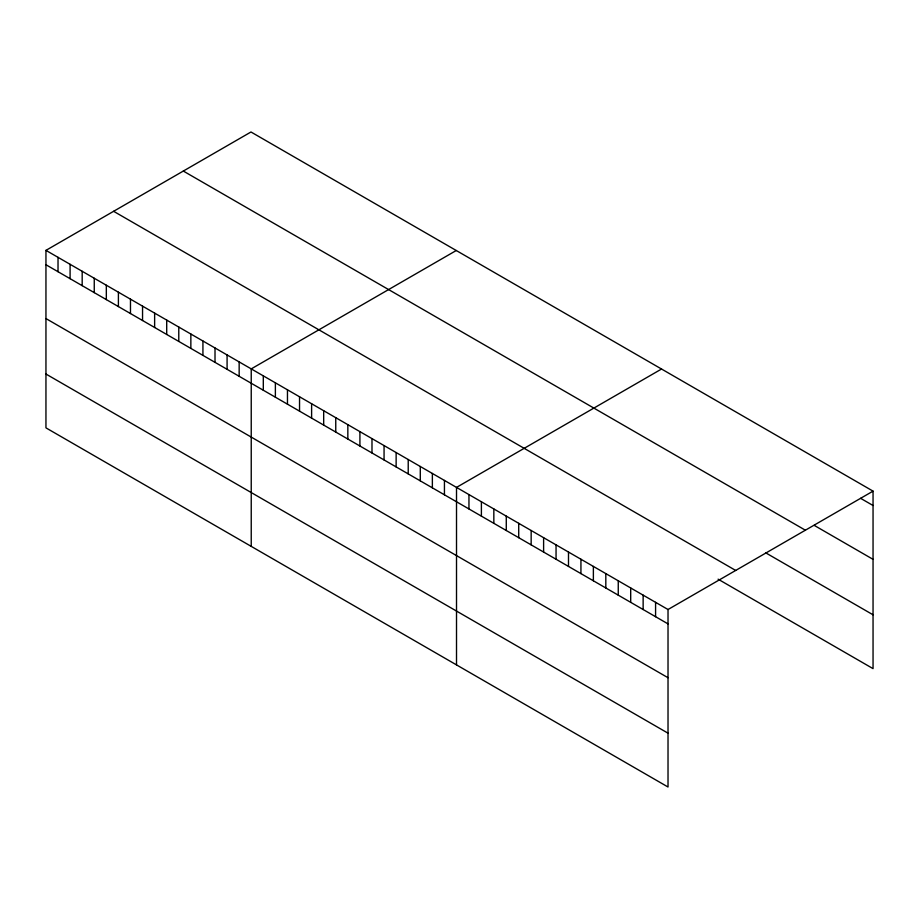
<?xml version="1.0" encoding="UTF-8"?>
<svg xmlns="http://www.w3.org/2000/svg" width="919" height="919" viewBox="0 0 919 919"><rect width="100%" height="100%" fill="white"/><g stroke="black" fill="none" stroke-linecap="round" stroke-linejoin="round"><path stroke-width="1.38" d="M45.95 250.37L668.021 609.515L668.021 787.009L45.95 427.863L45.95 250.37L250.979 131.991L873.05 491.137L873.05 668.63L718.095 579.177M456.261 250.508L251.232 368.887L251.232 546.38M661.542 369.024L456.513 487.403L456.513 664.896M668.021 609.515L873.05 491.137M860.609 498.328L873.05 505.507M814.234 525.381L873.05 559.338M183.318 171.06L805.389 530.206M765.596 552.767L873.05 614.8M113.611 211.301L735.682 570.446M45.95 264.741L668.021 623.886M45.95 318.571L668.021 677.717M45.95 374.033L668.021 733.178M655.58 602.336L655.58 616.706M643.139 595.144L643.139 609.515M630.698 587.965L630.698 602.336M618.257 580.785L618.257 595.156M605.816 573.594L605.816 587.965M593.375 566.414L593.375 580.785M580.934 559.234L580.934 573.605M568.493 552.055L568.493 566.426M556.052 544.864L556.052 559.234M543.611 537.684L543.611 552.055M531.159 530.504L531.159 544.875M518.718 523.313L518.718 537.684M506.277 516.133L506.277 530.504M493.836 508.954L493.836 523.325M481.395 501.774L481.395 516.145M468.954 494.583L468.954 508.954M444.44 480.43L444.44 494.801M432.367 473.457L432.367 487.828M420.293 466.484L420.293 480.855M408.22 459.511L408.22 473.882M396.135 452.55L396.135 466.921M384.062 445.577L384.062 459.948M371.988 438.604L371.988 452.975M359.915 431.631L359.915 446.002M347.841 424.658L347.841 439.029M335.757 417.685L335.757 432.056M323.683 410.713L323.683 425.083M311.61 403.74L311.61 418.111M299.537 396.767L299.537 411.138M287.463 389.794L287.463 404.165M275.378 382.832L275.378 397.203M263.305 375.86L263.305 390.23M239.158 361.914L239.158 376.285M227.085 354.941L227.085 369.312M215.012 347.968L215.012 362.339M202.927 340.995L202.927 355.366M190.853 334.022L190.853 348.393M178.78 327.049L178.78 341.42M166.707 320.076L166.707 334.459M154.633 313.115L154.633 327.486M142.548 306.142L142.548 320.513M130.475 299.169L130.475 313.54M118.402 292.196L118.402 306.567M106.328 285.223L106.328 299.594M94.255 278.25L94.255 292.621M82.182 271.277L82.182 285.648M70.097 264.304L70.097 278.675M58.023 257.331L58.023 271.702"/></g></svg>
